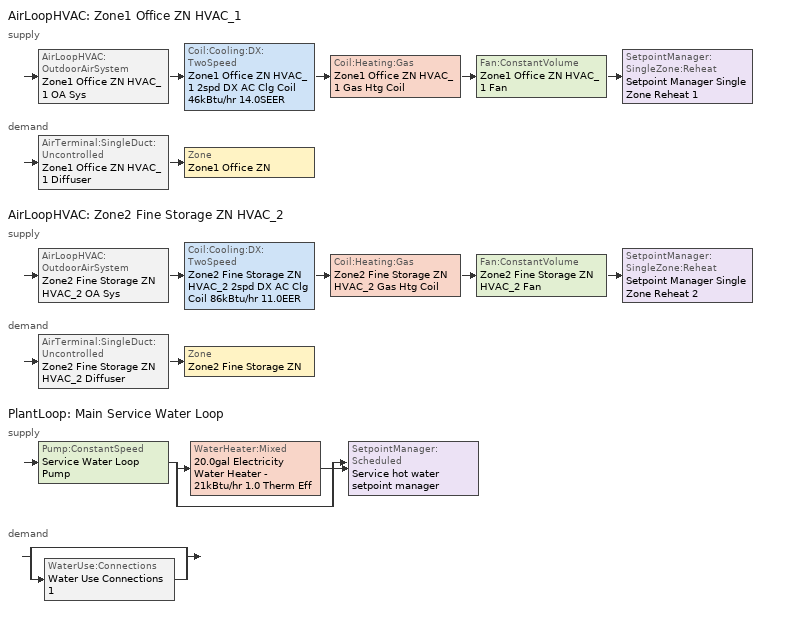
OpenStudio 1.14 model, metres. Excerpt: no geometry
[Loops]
AirLoopHVAC 'Zone1 Office ZN HVAC_1'
 supply: AirLoopHVAC:OutdoorAirSystem 'Zone1 Office ZN HVAC_1 OA Sys' > Coil:Cooling:DX:TwoSpeed 'Zone1 Office ZN HVAC_1 2spd DX AC Clg Coil 46kBtu/hr 14.0SEER' > Coil:Heating:Gas 'Zone1 Office ZN HVAC_1 Gas Htg Coil' > Fan:ConstantVolume 'Zone1 Office ZN HVAC_1 Fan' > SetpointManager:SingleZone:Reheat 'Setpoint Manager Single Zone Reheat 1'
 demand: AirTerminal:SingleDuct:Uncontrolled 'Zone1 Office ZN HVAC_1 Diffuser' > Zone 'Zone1 Office ZN'
AirLoopHVAC 'Zone2 Fine Storage ZN HVAC_2'
 supply: AirLoopHVAC:OutdoorAirSystem 'Zone2 Fine Storage ZN HVAC_2 OA Sys' > Coil:Cooling:DX:TwoSpeed 'Zone2 Fine Storage ZN HVAC_2 2spd DX AC Clg Coil 86kBtu/hr 11.0EER' > Coil:Heating:Gas 'Zone2 Fine Storage ZN HVAC_2 Gas Htg Coil' > Fan:ConstantVolume 'Zone2 Fine Storage ZN HVAC_2 Fan' > SetpointManager:SingleZone:Reheat 'Setpoint Manager Single Zone Reheat 2'
 demand: AirTerminal:SingleDuct:Uncontrolled 'Zone2 Fine Storage ZN HVAC_2 Diffuser' > Zone 'Zone2 Fine Storage ZN'
PlantLoop 'Main Service Water Loop'
 supply: Pump:ConstantSpeed 'Service Water Loop Pump' > split
  | WaterHeater:Mixed '20.0gal Electricity Water Heater - 21kBtu/hr 1.0 Therm Eff'
  | bypass
  join > SetpointManager:Scheduled 'Service hot water setpoint manager'
 demand: split
  | bypass
  | WaterUse:Connections 'Water Use Connections 1'
[Sizing:Zone] Zone Cooling Design Supply Air Temperature Input Method=SupplyAirTemperature; Zone Cooling Design Supply Air Temperature {C}=12.8; Zone Cooling Design Supply Air Temperature Difference {deltaC}=11.11; Zone Heating Design Supply Air Temperature Input Method=SupplyAirTemperature; Zone Heating Design Supply Air Temperature {C}=40; Zone Heating Design Supply Air Temperature Difference {deltaC}=11.11; Zone Cooling Design Supply Air Humidity Ratio {kg-H2O/kg-air}=0.0085; Zone Heating Design Supply Air Humidity Ratio {kg-H2O/kg-air}=0.008; Cooling Design Air Flow Method=DesignDay; Heating Design Air Flow Method=DesignDay; Account for Dedicated Outdoor Air System=No; Dedicated Outdoor Air System Control Strategy=NeutralSupplyAir; Dedicated Outdoor Air Low Setpoint Temperature for Design {C}=autosize; Dedicated Outdoor Air High Setpoint Temperature for Design {C}=autosize
Zone1 Office ZN; Zone2 Fine Storage ZN
[Zone equipment]
Zone1 Office ZN: Zone1 Office ZN HVAC_1 Diffuser
Zone2 Fine Storage ZN: Zone2 Fine Storage ZN HVAC_2 Diffuser
[AirLoopHVAC] Availability Schedule=Warehouse FanSched; Design Supply Air Flow Rate {m3/s}=AutoSize
Name | Availability Manager
Zone1 Office ZN HVAC_1 | Availability Manager Night Cycle 1
Zone2 Fine Storage ZN HVAC_2 | Availability Manager Night Cycle 2
[Sizing:System] Type of Load to Size On=Sensible; Design Outdoor Air Flow Rate {m3/s}=Autosize; Minimum System Air Flow Ratio=1; Preheat Design Temperature {C}=7; Preheat Design Humidity Ratio {kg-H2O/kg-Air}=0.008; Precool Design Temperature {C}=12.8; Precool Design Humidity Ratio {kg-H2O/kg-Air}=0.008; Central Cooling Design Supply Air Temperature {C}=12.8; Central Heating Design Supply Air Temperature {C}=40; Sizing Option=Coincident; 100% Outdoor Air in Cooling=No; 100% Outdoor Air in Heating=No; Central Cooling Design Supply Air Humidity Ratio {kg-H2O/kg-Air}=0.0085; Central Heating Design Supply Air Humidity Ratio {kg-H2O/kg-Air}=0.008; Cooling Design Air Flow Method=DesignDay; Cooling Design Air Flow Rate {m3/s}=0; Heating Design Air Flow Method=DesignDay; Heating Design Air Flow Rate {m3/s}=0; System Outdoor Air Method=ZoneSum; Zone Maximum Outdoor Air Fraction=1; Cooling Supply Air Flow Rate Per Floor Area {m3/s-m2}=0.00996765; Cooling Fraction of Autosized Cooling Supply Air Flow Rate=1; Cooling Supply Air Flow Rate Per Unit Cooling Capacity {m3/s-W}=3.94755e-05; Heating Supply Air Flow Rate Per Floor Area {m3/s-m2}=0.00996765; Heating Fraction of Autosized Heating Supply Air Flow Rate=1; Heating Fraction of Autosized Cooling Supply Air Flow Rate=1; Heating Supply Air Flow Rate Per Unit Heating Capacity {m3/s-W}=3.15882e-05; Cooling Design Capacity Method=CoolingDesignCapacity; Cooling Design Capacity {W}=autosize; Cooling Design Capacity Per Floor Area {W/m2}=234.7; Fraction of Autosized Cooling Design Capacity=1; Heating Design Capacity Method=HeatingDesignCapacity; Heating Design Capacity {W}=autosize; Heating Design Capacity Per Floor Area {W/m2}=157; Fraction of Autosized Heating Design Capacity=1; Central Cooling Capacity Control Method=OnOff
Zone1 Office ZN HVAC_1; Zone2 Fine Storage ZN HVAC_2
[SetpointManager:SingleZone:Reheat] Minimum Supply Air Temperature {C}=10; Maximum Supply Air Temperature {C}=50
Name | Control Zone
Setpoint Manager Single Zone Reheat 1 | Zone1 Office ZN
Setpoint Manager Single Zone Reheat 2 | Zone2 Fine Storage ZN
[Fan:ConstantVolume] Availability Schedule=Warehouse FanSched; Fan Efficiency=0.56225; Pressure Rise {Pa}=622.722; Maximum Flow Rate {m3/s}=AutoSize; Motor Efficiency=0.865
Zone1 Office ZN HVAC_1 Fan; Zone2 Fine Storage ZN HVAC_2 Fan
[Coil:Heating:Gas] Availability Schedule=Always On Discrete; Gas Burner Efficiency=0.8; Nominal Capacity {W}=AutoSize; Parasitic Electric Load {W}=0; Parasitic Gas Load {W}=0
Zone1 Office ZN HVAC_1 Gas Htg Coil; Zone2 Fine Storage ZN HVAC_2 Gas Htg Coil
[Coil:Cooling:DX:TwoSpeed] Availability Schedule=Always On Discrete; Rated High Speed Total Cooling Capacity {W}=Autosize; Rated High Speed Sensible Heat Ratio=Autosize; Rated High Speed Air Flow Rate {m3/s}=Autosize; Rated Low Speed Total Cooling Capacity {W}=Autosize; Rated Low Speed Sensible Heat Ratio=0.69; Condenser Type=AirCooled; High Speed Evaporative Condenser Effectiveness=0; High Speed Evaporative Condenser Air Flow Rate {m3/s}=Autosize; High Speed Evaporative Condenser Pump Rated Power Consumption {W}=Autosize; Low Speed Evaporative Condenser Effectiveness=0; Low Speed Evaporative Condenser Air Flow Rate {m3/s}=Autosize; Low Speed Evaporative Condenser Pump Rated Power Consumption {W}=Autosize; Basin Heater Capacity {W/K}=10; Basin Heater Setpoint Temperature {C}=2
Name | Rated High Speed COP {W/W} | Total Cooling Capacity Function of Temperature Curve | Total Cooling Capacity Function of Flow Fraction Curve | Energy Input Ratio Function of Temperature Curve | Energy Input Ratio Function of Flow Fraction Curve | Part Load Fraction Correlation Curve | Rated Low Speed COP {W/W} | Low Speed Total Cooling Capacity Function of Temperature Curve | Low Speed Energy Input Ratio Function of Temperature Curve
Zone1 Office ZN HVAC_1 2spd DX AC Clg Coil 46kBtu/hr 14.0SEER | 4.11713 | PSZ-AC_Unitary_PackagecoolCapFT | PSZ-AC_Unitary_PackagecoolFFF | PSZ-AC DX Unitary Package EIRFT | PSZ-AC_Unitary_PackagecoolEIRFFF | PSZ-AC_Unitary_PackagecoolPLR | 4.11713 | PSZ-AC_Unitary_PackagecoolCapFT 1 | PSZ-AC DX Unitary Package EIRFT 1
Zone2 Fine Storage ZN HVAC_2 2spd DX AC Clg Coil 86kBtu/hr 11.0EER | 3.79883 | PSZ-AC_Unitary_PackagecoolCapFT 2 | PSZ-AC_Unitary_PackagecoolFFF 1 | PSZ-AC DX Unitary Package EIRFT 2 | PSZ-AC_Unitary_PackagecoolEIRFFF 1 | PSZ-AC_Unitary_PackagecoolPLR 1 | 3.79883 | PSZ-AC_Unitary_PackagecoolCapFT 3 | PSZ-AC DX Unitary Package EIRFT 3
[Controller:OutdoorAir] Minimum Outdoor Air Flow Rate {m3/s}=Autosize; Maximum Outdoor Air Flow Rate {m3/s}=Autosize; Economizer Control Action Type=ModulateFlow; Lockout Type=NoLockout; Minimum Limit Type=FixedMinimum; Minimum Outdoor Air Schedule=Warehouse MinOA_MotorizedDamper_Sched; High Humidity Control=No
Name | Economizer Control Type | Economizer Maximum Limit Dry-Bulb Temperature {C} | Economizer Maximum Limit Enthalpy {J/kg} | Economizer Minimum Limit Dry-Bulb Temperature {C} | Maximum Fraction of Outdoor Air Schedule | Controller Mechanical Ventilation | Heat Recovery Bypass Control Type
Zone1 Office ZN HVAC_1 OA Sys Controller | NoEconomizer | 28 | 64000 | -100 | Zone1OfficeZNHVAC1maxOASch | Controller Mechanical Ventilation 1 | BypassWhenWithinEconomizerLimits
Zone2 Fine Storage ZN HVAC_2 OA Sys Controller | DifferentialDryBulb |  |  |  | Zone2FineStorageZNHVAC2maxOASch | Controller Mechanical Ventilation 2 | BypassWhenOAFlowGreaterThanMinimum
[Controller:MechanicalVentilation] Availability Schedule=Always On Discrete; System Outdoor Air Method=ZoneSum
Controller Mechanical Ventilation 1; Controller Mechanical Ventilation 2
[AirLoopHVAC:OutdoorAirSystem]
Name | Controller
Zone1 Office ZN HVAC_1 OA Sys | Zone1 Office ZN HVAC_1 OA Sys Controller
Zone2 Fine Storage ZN HVAC_2 OA Sys | Zone2 Fine Storage ZN HVAC_2 OA Sys Controller
[AvailabilityManager:NightCycle] Control Type=CycleOnAny; Thermostat Tolerance {deltaC}=1; Cycling Run Time {s}=1800
Availability Manager Night Cycle 1; Availability Manager Night Cycle 2
[AirTerminal:SingleDuct:Uncontrolled] Availability Schedule=Always On Discrete; Maximum Air Flow Rate {m3/s}=AutoSize
Zone1 Office ZN HVAC_1 Diffuser; Zone2 Fine Storage ZN HVAC_2 Diffuser
[PlantLoop]
Main Service Water Loop: Maximum Loop Temperature {C}=60; Minimum Loop Temperature {C}=10; Plant Loop Volume {m3}=Autocalculate; Load Distribution Scheme=Optimal
[Sizing:Plant]
Main Service Water Loop: Loop Type=Heating; Design Loop Exit Temperature {C}=60; Loop Design Temperature Difference {deltaC}=5; Sizing Option=NonCoincident; Zone Timesteps in Averaging Window=1; Coincident Sizing Factor Mode=None
[SetpointManager:Scheduled]
Service hot water setpoint manager: Control Variable=Temperature; Schedule=Service Water Loop Temp - 140F
[Pump:ConstantSpeed]
Service Water Loop Pump: Rated Flow Rate {m3/s}=autosize; Rated Pump Head {Pa}=0.001; Rated Power Consumption {W}=autosize; Motor Efficiency=0.7; Fraction of Motor Inefficiencies to Fluid Stream=0; Pump Control Type=Intermittent
[WaterHeater:Mixed]
20.0gal Electricity Water Heater - 21kBtu/hr 1.0 Therm Eff: Tank Volume {m3}=0.0757082; Setpoint Temperature Schedule=Service Water Loop Temp - 140F; Deadband Temperature Difference {deltaC}=2; Maximum Temperature Limit {C}=82.2222; Heater Control Type=Cycle; Heater Maximum Capacity {W}=6154.75; Heater Fuel Type=Electricity; Heater Thermal Efficiency=1; Off Cycle Parasitic Fuel Consumption Rate {W}=481; Off Cycle Parasitic Fuel Type=Electricity; Off Cycle Parasitic Heat Fraction to Tank=0; On Cycle Parasitic Fuel Consumption Rate {W}=481; On Cycle Parasitic Fuel Type=Electricity; On Cycle Parasitic Heat Fraction to Tank=0; Ambient Temperature Indicator=ThermalZone; Ambient Temperature Schedule=Schedule Ruleset 1; Ambient Temperature Thermal Zone=Zone1 Office ZN; Off Cycle Loss Coefficient to Ambient Temperature {W/K}=0.514143; On Cycle Loss Coefficient to Ambient Temperature {W/K}=0.514143; Use Side Effectiveness=1; Source Side Effectiveness=1; Use Side Design Flow Rate {m3/s}=autosize; Source Side Design Flow Rate {m3/s}=autosize; Indirect Water Heating Recovery Time {hr}=1.5
[WaterUse:Connections]
Water Use Connections 1: Water Use Equipment Name 1=Main Service Water Use 0.13gal/min
[WaterUse:Equipment:Definition]
Main Service Water Use Def 0.13gal/min: Peak Flow Rate {m3/s}=8.07469e-06; Sensible Fraction Schedule=Fraction Sensible - 0.2; Latent Fraction Schedule=Fraction Latent - 0.05
[WaterUse:Equipment]
Main Service Water Use 0.13gal/min: Water Use Equipment Definition=Main Service Water Use Def 0.13gal/min; Flow Rate Fraction Schedule=Warehouse Office DHW Schedule
[EnergyManagementSystem:Sensor]
Name | Output Variable or Output Meter Index Key | Output Variable or Output Meter
Zone1OfficeZNHVAC1DATRqd | Node 5 | System Node Setpoint Temperature
Zone1OfficeZNHVAC1HeatingRTF | Zone1 Office ZN HVAC_1 Gas Htg Coil | Heating Coil Runtime Fraction
Zone1OfficeZNHVAC1RTF | Zone1 Office ZN HVAC_1 2spd DX AC Clg Coil 46kBtu/hr 14.0SEER | Cooling Coil Runtime Fraction
Zone2FineStorageZNHVAC2DATRqd | Node 16 | System Node Setpoint Temperature
Zone2FineStorageZNHVAC2HeatingRTF | Zone2 Fine Storage ZN HVAC_2 Gas Htg Coil | Heating Coil Runtime Fraction
Zone2FineStorageZNHVAC2RTF | Zone2 Fine Storage ZN HVAC_2 2spd DX AC Clg Coil 86kBtu/hr 11.0EER | Cooling Coil Runtime Fraction
[EnergyManagementSystem:InternalVariable]
Name | Internal Data Index Key | Internal Data Type
Zone1OfficeZNHVAC1OADesignMass | Zone1 Office ZN HVAC_1 OA Sys Controller | Outdoor Air Controller Minimum Mass Flow Rate
Zone1OfficeZNHVAC1FanDesignPressure | Zone1 Office ZN HVAC_1 Fan | Fan Nominal Pressure Rise
Zone1OfficeZNHVAC1DesignFlowMass | Zone1 Office ZN HVAC_1 OA Sys Controller | Outdoor Air Controller Maximum Mass Flow Rate
Zone2FineStorageZNHVAC2OADesignMass | Zone2 Fine Storage ZN HVAC_2 OA Sys Controller | Outdoor Air Controller Minimum Mass Flow Rate
Zone2FineStorageZNHVAC2FanDesignPressure | Zone2 Fine Storage ZN HVAC_2 Fan | Fan Nominal Pressure Rise
Zone2FineStorageZNHVAC2DesignFlowMass | Zone2 Fine Storage ZN HVAC_2 OA Sys Controller | Outdoor Air Controller Maximum Mass Flow Rate
[EnergyManagementSystem:Actuator] Actuated Component Type=Fan; Actuated Component Control Type=Fan Pressure Rise
Name | Actuated Component
Zone1OfficeZNHVAC1FanPressure | Zone1 Office ZN HVAC_1 Fan
Zone2FineStorageZNHVAC2FanPressure | Zone2 Fine Storage ZN HVAC_2 Fan
[Schedule:Ruleset]
Name | Default Day Schedule | Summer Design Day Schedule | Winter Design Day Schedule
Warehouse FanSched | Warehouse FanSched Default | Warehouse FanSched Summer Design Day | Warehouse FanSched Winter Design Day
Warehouse MinOA_MotorizedDamper_Sched | Warehouse MinOA_MotorizedDamper_Sched Default | Warehouse MinOA_MotorizedDamper_Sched Summer Design Day | Warehouse MinOA_MotorizedDamper_Sched Winter Design Day
Service Water Loop Temp - 140F | Service Water Loop Temp - 140F Default
Schedule Ruleset 1 | Schedule Day 33
Fraction Sensible - 0.2 | Schedule Day 35
Fraction Latent - 0.05 | Schedule Day 36
Warehouse Office DHW Schedule | Warehouse Office DHW Schedule Default | Warehouse Office DHW Schedule Summer Design Day | Warehouse Office DHW Schedule Winter Design Day
Zone1OfficeZNHVAC1maxOASch | Zone1OfficeZNHVAC1maxOASchDefault
Zone2FineStorageZNHVAC2maxOASch | Zone2FineStorageZNHVAC2maxOASchDefault
[Schedule:Day]
Warehouse FanSched Default; Warehouse MinOA_MotorizedDamper_Sched Default: 24, 0, 0
Warehouse FanSched Sat|Wkdy Day: 7, 0, 0, 18, 0, 1, 24, 0, 0
Warehouse FanSched Winter Design Day; Warehouse FanSched Summer Design Day; Warehouse MinOA_MotorizedDamper_Sched Winter Design Day; Warehouse MinOA_MotorizedDamper_Sched Summer Design Day: 24, 0, 1
Warehouse MinOA_MotorizedDamper_Sched Sat|Wkdy Day: 8, 0, 0, 18, 0, 1, 24, 0, 0
Service Water Loop Temp - 140F Default: 24, 0, 60
Schedule Day 33: 24, 0, 22
Schedule Day 35: 24, 0, 0.2
Schedule Day 36: 24, 0, 0.05
Warehouse Office DHW Schedule Default; Warehouse Office DHW Schedule Winter Design Day; Warehouse Office DHW Schedule Summer Design Day: 6, 0, 0, 7, 0, 0.05, 8, 0, 0.101, 9, 0, 0.399, 11, 0, 0.501, 12, 0, 0.696, 13, 0, 0.9, 14, 0, 0.798, 15, 0, 0.696, 16, 0, 0.798, 17, 0, 0.297, 18, 0, 0.05, 24, 0, 0
Warehouse Office DHW Schedule Sun Day: 24, 0, 0.015
Zone1OfficeZNHVAC1maxOASchDefault; Zone2FineStorageZNHVAC2maxOASchDefault: 24, 0, 0.7
[Schedule:Rule] Rule Order=0; Date Specification Type=DateRange; Start Month=1; Start Day=1; End Month=12; End Day=31
Name | Schedule Ruleset | Day Schedule | Apply Monday | Apply Tuesday | Apply Wednesday | Apply Thursday | Apply Friday | Apply Saturday | Apply Sunday
Schedule Rule 11 | Warehouse FanSched | Warehouse FanSched Sat|Wkdy Day | Yes | Yes | Yes | Yes | Yes | Yes
Schedule Rule 12 | Warehouse MinOA_MotorizedDamper_Sched | Warehouse MinOA_MotorizedDamper_Sched Sat|Wkdy Day | Yes | Yes | Yes | Yes | Yes | Yes
Schedule Rule 13 | Warehouse Office DHW Schedule | Warehouse Office DHW Schedule Sun Day |  |  |  |  |  |  | Yes
[Schedule:Constant]
Always On Discrete: Value=1
[Curve:Biquadratic] Minimum Value of x=12.77778; Maximum Value of x=23.88889; Minimum Value of y=21.11111; Maximum Value of y=46.11111
Name | Coefficient1 Constant | Coefficient2 x | Coefficient3 x**2 | Coefficient4 y | Coefficient5 y**2 | Coefficient6 x*y
PSZ-AC_Unitary_PackagecoolCapFT; PSZ-AC_Unitary_PackagecoolCapFT 1; PSZ-AC_Unitary_PackagecoolCapFT 2; PSZ-AC_Unitary_PackagecoolCapFT 3 | 0.766956 | 0.0107756 | -4.14703e-05 | 0.00134961 | -0.000261144 | 0.000457488
PSZ-AC DX Unitary Package EIRFT; PSZ-AC DX Unitary Package EIRFT 1; PSZ-AC DX Unitary Package EIRFT 2; PSZ-AC DX Unitary Package EIRFT 3 | 0.297145 | 0.0430933 | -0.000748766 | 0.00597727 | 0.000482112 | -0.000956448
[Curve:Quadratic]
Name | Coefficient1 Constant | Coefficient2 x | Coefficient3 x**2 | Minimum Value of x | Maximum Value of x
PSZ-AC_Unitary_PackagecoolFFF; PSZ-AC_Unitary_PackagecoolFFF 1 | 0.8 | 0.2 | 0 | 0.5 | 1.5
PSZ-AC_Unitary_PackagecoolEIRFFF; PSZ-AC_Unitary_PackagecoolEIRFFF 1 | 1.156 | -0.1816 | 0.0256 | 0.5 | 1.5
PSZ-AC_Unitary_PackagecoolPLR; PSZ-AC_Unitary_PackagecoolPLR 1 | 0.75 | 0.25 | 0 | 0 | 1
